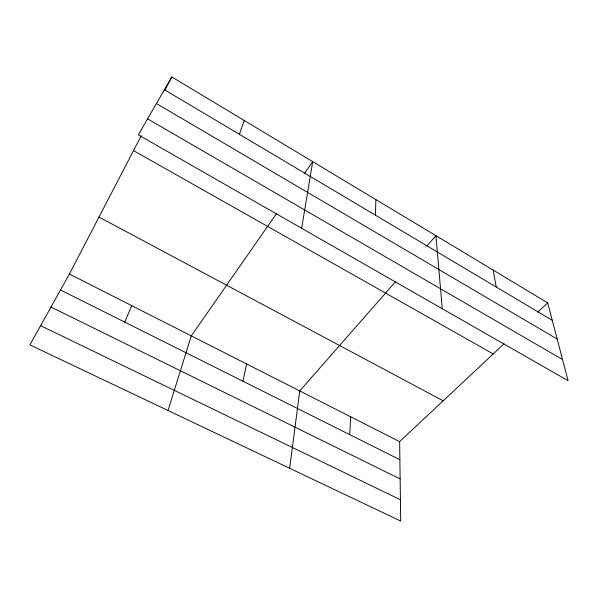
<?xml version="1.0" encoding="UTF-8"?>
<svg xmlns="http://www.w3.org/2000/svg" width="598" height="598" viewBox="0 0 598 598"><rect width="100%" height="100%" fill="white"/><g stroke="black" fill="none" stroke-linecap="round" stroke-linejoin="round"><path stroke-width="0.9" d="M375.447 215.205L375.873 199.605M349.71 434.634L350.682 416.784M289.671 468.301L299.733 390.928L395.345 281.964M301.639 228.272L312.724 161.647L304.255 173.801M242.93 381.232L246.645 363.98M168.023 410.512L191.285 335.889L276.65 213.411M239.387 134.303L244.171 120.445M124.72 322.113L131.724 305.66M504.054 343.753L399.628 441.623L400.705 521.052L29.9 344.889L69.413 274.034L141.263 135.724M164.913 90.193L171.79 76.948L547.686 302.865L568.1 380.717L138.34 134.849L171.79 76.948M426.89 246.025L435.942 235.709L442.266 308.725M537.669 312.246L547.686 302.865M40.612 325.678L400.413 499.749M51.002 307.051L400.129 478.923M60.51 290L399.868 459.72M69.413 274.034L399.628 441.623M98.991 217.089L443.17 400.81M133.518 150.621L493.2 353.926M147.586 118.845L562.546 359.533M156.429 103.544L557.172 339.044M164.413 89.722L552.268 320.334M493.148 270.087L496.22 287.01"/></g></svg>
